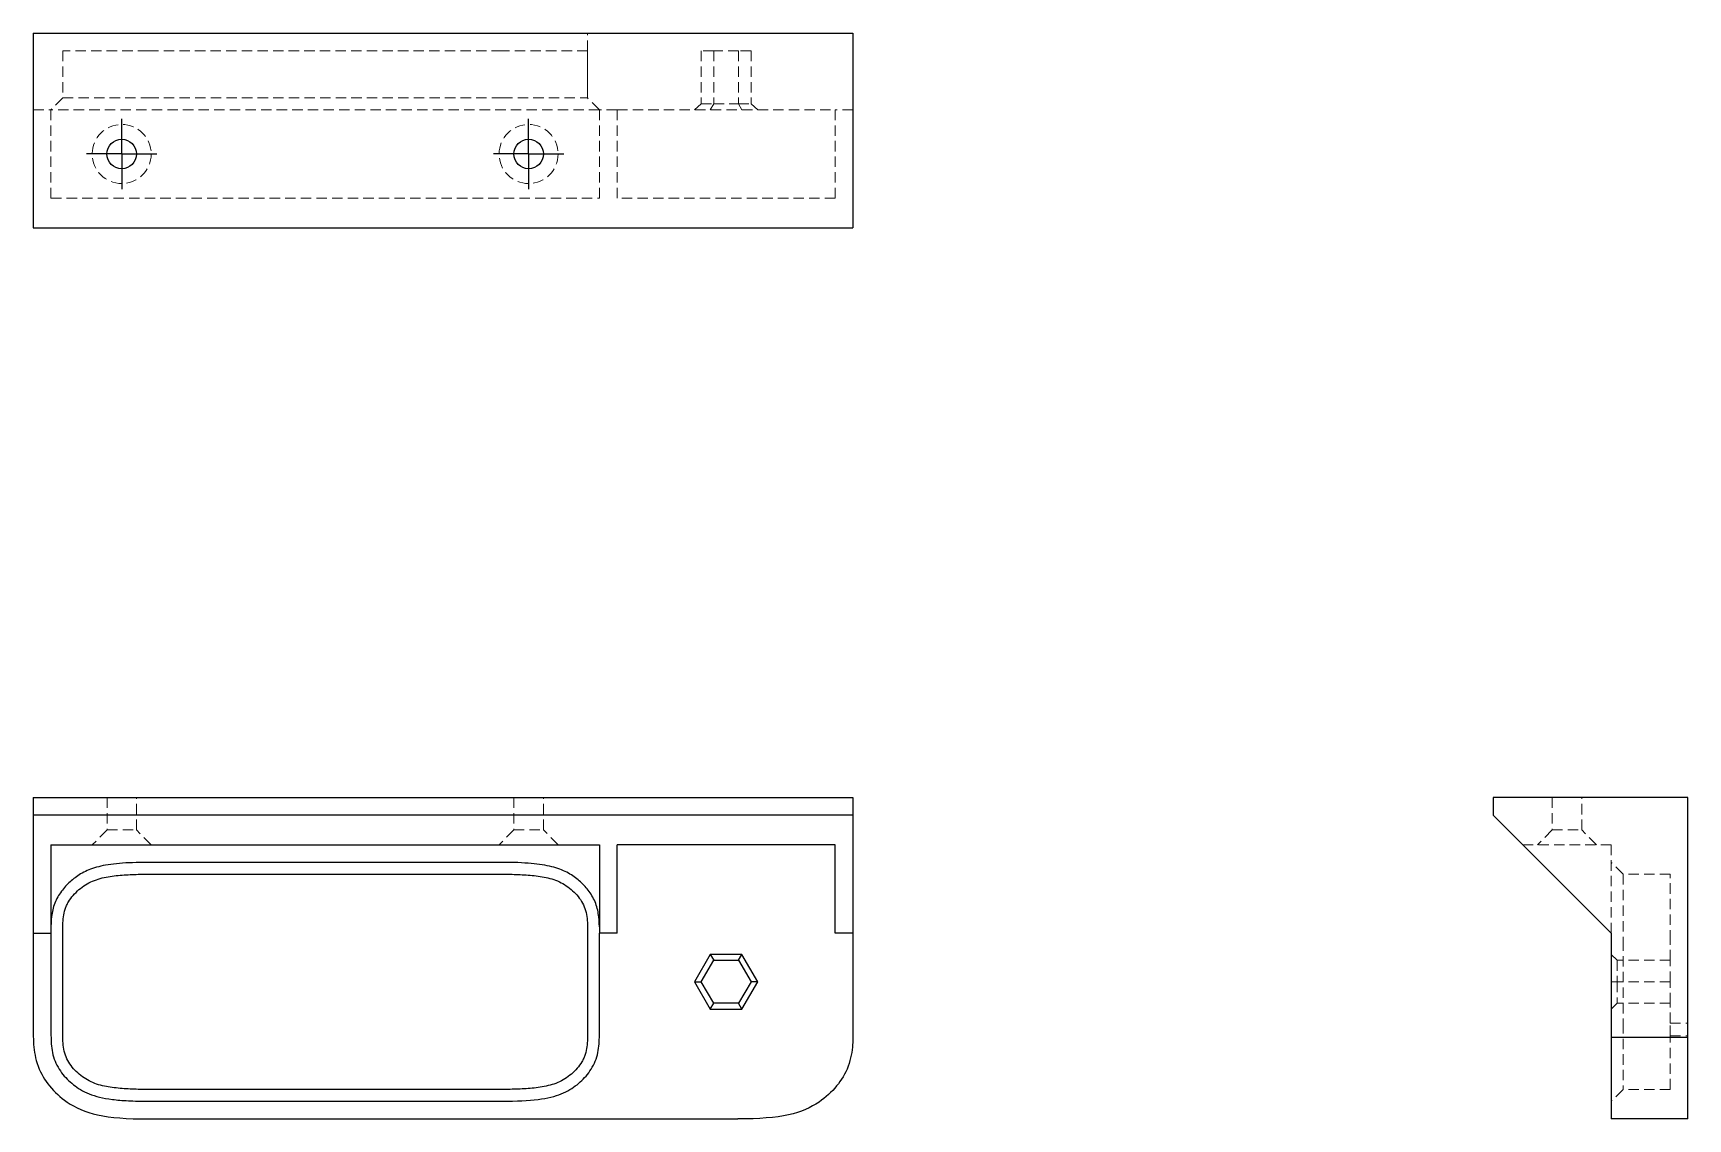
# Model space of a CAD drawing. Header units: millimetres. Extents: x 33 to 235, y 37 to 170.
import ezdxf

# ---------------------------------------------------------------- set-up
doc = ezdxf.new("R2010")
doc.units = ezdxf.units.MM
doc.linetypes.add('HIDDEN', pattern=[1.905, 1.27, -0.635])
doc.layers.add('10', color=7, linetype='Continuous')

# ---------------------------------------------------------------- blocks, each defined once
blk = doc.blocks.new('SW_CENTERMARKSYMBOL_0')
at = {"layer": '10', "color": 0}
for p, q in [((0, 2.5), (0, 4.3)), ((0, 0), (0, 2.5)), ((-2.5, 0), (-4.3, 0)), ((0, 0), (-2.5, 0)), ((0, 0), (0, -2.5)), ((0, 0), (2.5, 0)), ((2.5, 0), (4.3, 0)), ((0, -2.5), (0, -4.3))]:
    blk.add_line(p, q, dxfattribs=at)
blk = doc.blocks.new('SW_CENTERMARKSYMBOL_1')
at = {"layer": '10', "color": 0}
for p, q in [((0, 2.5), (0, 4.3)), ((0, 0), (0, 2.5)), ((-2.5, 0), (-4.3, 0)), ((0, 0), (-2.5, 0)), ((0, 0), (0, -2.5)), ((0, 0), (2.5, 0)), ((2.5, 0), (4.3, 0)), ((0, -2.5), (0, -4.3))]:
    blk.add_line(p, q, dxfattribs=at)

msp = doc.modelspace()

# ---------------------------------------------------------------- linework, layer by layer
at = {"color": 7, "linetype": 'Continuous', "lineweight": 25}
for p, q in [((33.01, 169.87), (33.01, 146.13)), ((33.01, 169.87), (133, 169.87)), ((133, 169.87), (133, 146.13)), ((33.01, 146.13), (133, 146.13)), ((33.01, 76.6), (33.01, 74.44)), ((33.01, 76.6), (133, 76.6)), ((133, 76.6), (133, 74.44)), ((211.13, 76.6), (211.13, 74.44)), ((234.87, 76.6), (211.13, 76.6)), ((234.87, 47.31), (234.87, 76.6)), ((133, 74.44), (33.01, 74.44)), ((33.01, 74.44), (33.01, 60.06)), ((133, 74.44), (133, 60.06)), ((211.13, 74.44), (225.52, 60.06)), ((35.17, 70.85), (102.07, 70.85)), ((35.17, 70.85), (35.17, 60.06)), ((102.07, 70.85), (102.07, 60.06)), ((130.84, 70.85), (104.23, 70.85)), ((104.23, 60.06), (104.23, 70.85)), ((130.84, 60.06), (130.84, 70.85)), ((90.2, 68.69), (47.04, 68.69)), ((47.04, 67.25), (90.2, 67.25)), ((33.01, 60.06), (35.17, 60.06)), ((33.01, 60.06), (33.01, 49.09)), ((35.17, 59.16), (35.17, 49.09)), ((36.61, 49.09), (36.61, 59.16)), ((100.63, 59.16), (100.63, 49.09)), ((104.23, 60.06), (102.07, 60.06)), ((102.07, 60.06), (102.07, 60.06)), ((102.07, 49.09), (102.07, 59.16)), ((133, 60.06), (130.84, 60.06)), ((133, 60.06), (133, 47.31)), ((225.52, 60.06), (225.52, 47.31)), ((115.6, 57.47), (113.67, 54.12)), ((114.5, 54.12), (116.02, 56.75)), ((119.47, 57.47), (115.6, 57.47)), ((115.6, 57.47), (116.02, 56.75)), ((116.02, 56.75), (119.05, 56.75)), ((119.05, 56.75), (119.47, 57.47)), ((119.05, 56.75), (120.57, 54.12)), ((121.4, 54.12), (119.47, 57.47)), ((113.67, 54.12), (115.6, 50.78)), ((113.67, 54.12), (114.5, 54.12)), ((116.02, 51.5), (114.5, 54.12)), ((120.57, 54.12), (119.05, 51.5)), ((119.47, 50.78), (121.4, 54.12)), ((121.4, 54.12), (120.57, 54.12)), ((115.6, 50.78), (116.02, 51.5)), ((115.6, 50.78), (119.47, 50.78)), ((119.05, 51.5), (116.02, 51.5)), ((119.47, 50.78), (119.05, 51.5)), ((234.87, 47.31), (225.52, 47.31)), ((90.2, 41), (47.04, 41)), ((47.04, 39.56), (90.2, 39.56)), ((47.04, 37.4), (118.97, 37.4)), ((234.87, 37.4), (225.52, 37.4))]:
    msp.add_line(p, q, dxfattribs=at)
at = {"color": 7, "linetype": 'HIDDEN', "lineweight": 18}
for p, q in [((100.63, 167.71), (100.63, 169.87)), ((100.63, 167.71), (100.63, 169.87)), ((36.61, 167.71), (36.61, 161.96)), ((90.2, 167.71), (47.04, 167.71)), ((100.63, 167.71), (100.63, 161.96)), ((116.02, 167.71), (114.5, 167.71)), ((114.5, 167.71), (114.5, 161.24)), ((119.05, 167.71), (116.02, 167.71)), ((116.02, 167.71), (116.02, 161.24)), ((120.57, 167.71), (119.05, 167.71)), ((119.05, 167.71), (119.05, 161.24)), ((120.57, 167.71), (120.57, 161.24)), ((36.61, 161.96), (35.17, 160.52)), ((47.04, 161.96), (90.2, 161.96)), ((102.07, 160.52), (100.63, 161.96)), ((33.01, 160.52), (35.17, 160.52)), ((35.17, 160.52), (35.17, 149.73)), ((102.07, 160.52), (35.17, 160.52)), ((102.07, 160.52), (102.07, 149.73)), ((104.23, 160.52), (102.07, 160.52)), ((102.07, 160.52), (102.07, 160.52)), ((104.23, 160.52), (104.23, 149.73)), ((104.23, 160.52), (130.84, 160.52)), ((113.67, 160.52), (114.5, 161.24)), ((114.5, 161.24), (116.02, 161.24)), ((115.6, 160.52), (116.02, 161.24)), ((116.02, 161.24), (119.05, 161.24)), ((119.05, 161.24), (119.47, 160.52)), ((119.05, 161.24), (120.57, 161.24)), ((121.4, 160.52), (120.57, 161.24)), ((133, 160.52), (130.84, 160.52)), ((130.84, 160.52), (130.84, 149.73)), ((35.17, 149.73), (102.07, 149.73)), ((130.84, 149.73), (104.23, 149.73)), ((42.01, 76.6), (42.01, 72.65)), ((45.6, 72.65), (45.6, 76.6)), ((91.64, 76.6), (91.64, 72.65)), ((95.24, 72.65), (95.24, 76.6)), ((218.32, 76.6), (218.32, 72.65)), ((221.92, 72.65), (221.92, 76.6)), ((42.01, 72.65), (40.21, 70.85)), ((42.01, 72.65), (45.6, 72.65)), ((47.4, 70.85), (45.6, 72.65)), ((91.64, 72.65), (89.84, 70.85)), ((91.64, 72.65), (95.24, 72.65)), ((97.03, 70.85), (95.24, 72.65)), ((225.52, 70.85), (214.73, 70.85)), ((218.32, 72.65), (216.53, 70.85)), ((218.32, 72.65), (221.92, 72.65)), ((223.72, 70.85), (221.92, 72.65)), ((225.52, 60.06), (225.52, 70.85)), ((226.96, 67.25), (225.52, 68.69)), ((232.71, 67.25), (226.96, 67.25)), ((226.96, 59.16), (226.96, 49.09)), ((232.71, 56.75), (232.71, 59.16)), ((226.24, 56.75), (225.52, 57.47)), ((226.24, 56.75), (226.24, 54.12)), ((232.71, 56.75), (226.24, 56.75)), ((232.71, 54.12), (232.71, 56.75)), ((225.52, 54.12), (226.24, 54.12)), ((232.71, 54.12), (226.24, 54.12)), ((226.24, 54.12), (226.24, 51.5)), ((232.71, 51.5), (232.71, 54.12)), ((225.52, 50.78), (226.24, 51.5)), ((232.71, 51.5), (226.24, 51.5)), ((232.71, 49.09), (232.71, 51.5)), ((232.71, 49.09), (234.87, 49.09)), ((232.71, 47.52), (232.71, 49.09)), ((232.71, 47.52), (234.87, 47.52)), ((226.96, 41), (225.52, 39.56)), ((232.71, 41), (226.96, 41))]:
    msp.add_line(p, q, dxfattribs=at)
for centre in [(43.8, 155.12), (93.44, 155.12)]:
    msp.add_circle(centre, 3.6, dxfattribs=at)
at = {"color": 7, "linetype": 'Continuous', "lineweight": 25}
for centre in [(43.8, 155.12), (93.44, 155.12)]:
    msp.add_circle(centre, 1.8, dxfattribs=at)
at = {"color": 7, "linetype": 'HIDDEN', "lineweight": 18}
for points, knots in [([(47.04, 167.71), (46.27, 167.71), (45.58, 167.71), (44.32, 167.71), (43.75, 167.71), (42.25, 167.71), (41.48, 167.71), (40.23, 167.71), (39.75, 167.71), (39.1, 167.71), (38.9, 167.71), (38.52, 167.71), (38.34, 167.71), (37.83, 167.71), (37.52, 167.71), (37.04, 167.71), (36.86, 167.71), (36.66, 167.71), (36.62, 167.71), (36.6, 167.71), (36.61, 167.71), (36.61, 167.71)], [0, 0, 0, 0, 0.0625, 0.0625, 0.125, 0.125, 0.25, 0.25, 0.375, 0.375, 0.4375, 0.4375, 0.5, 0.5, 0.625, 0.625, 0.75, 0.75, 0.875, 0.875, 1, 1, 1, 1]), ([(36.61, 167.71), (36.61, 167.07), (36.61, 165.79), (36.61, 163.85), (36.61, 162.56), (36.61, 161.92)], [0, 0, 0, 0, 0.3338179, 0.6661763, 1, 1, 1, 1]), ([(100.63, 167.71), (100.63, 167.71), (100.64, 167.71), (100.62, 167.71), (100.58, 167.71), (100.38, 167.71), (100.21, 167.71), (99.72, 167.71), (99.42, 167.71), (98.9, 167.71), (98.72, 167.71), (98.34, 167.71), (98.14, 167.71), (97.49, 167.71), (97.01, 167.71), (95.76, 167.71), (94.99, 167.71), (93.49, 167.71), (92.93, 167.71), (91.67, 167.71), (90.97, 167.71), (90.2, 167.71)], [0, 0, 0, 0, 0.125, 0.125, 0.25, 0.25, 0.375, 0.375, 0.5, 0.5, 0.5625, 0.5625, 0.625, 0.625, 0.75, 0.75, 0.875, 0.875, 0.9375, 0.9375, 1, 1, 1, 1]), ([(100.63, 161.92), (100.63, 162.56), (100.63, 163.84), (100.63, 165.79), (100.63, 167.07), (100.63, 167.71)], [0, 0, 0, 0, 0.333818, 0.666176, 1, 1, 1, 1]), ([(36.61, 161.96), (36.61, 161.96), (36.61, 161.96), (36.61, 161.96), (36.61, 161.96), (36.63, 161.96), (36.65, 161.96), (36.73, 161.96), (36.8, 161.96), (36.95, 161.96), (37.01, 161.96), (37.15, 161.96), (37.22, 161.96), (37.47, 161.96), (37.67, 161.96), (38.1, 161.96), (38.34, 161.96), (38.83, 161.96), (39.1, 161.96), (39.65, 161.96), (39.95, 161.96), (40.55, 161.96), (40.86, 161.96), (41.5, 161.96), (41.82, 161.96), (42.47, 161.96), (42.79, 161.96), (43.77, 161.96), (44.42, 161.96), (45.73, 161.96), (46.38, 161.96), (47.04, 161.96)], [0, 0, 0, 0, 0.0625, 0.0625, 0.125, 0.125, 0.1875, 0.1875, 0.25, 0.25, 0.28125, 0.28125, 0.3125, 0.3125, 0.375, 0.375, 0.4375, 0.4375, 0.5, 0.5, 0.5625, 0.5625, 0.625, 0.625, 0.6875, 0.6875, 0.75, 0.75, 0.875, 0.875, 1, 1, 1, 1]), ([(90.2, 161.96), (90.85, 161.96), (91.51, 161.96), (92.81, 161.96), (93.46, 161.96), (94.76, 161.96), (95.41, 161.96), (96.35, 161.96), (96.66, 161.96), (97.27, 161.96), (97.56, 161.96), (98.11, 161.96), (98.37, 161.95), (98.87, 161.96), (99.1, 161.96), (99.53, 161.96), (99.73, 161.96), (100.07, 161.96), (100.21, 161.96), (100.42, 161.96), (100.49, 161.96), (100.59, 161.95), (100.61, 161.96), (100.63, 161.96), (100.63, 161.96), (100.63, 161.96), (100.63, 161.96), (100.63, 161.96)], [0, 0, 0, 0, 0.125, 0.125, 0.25, 0.25, 0.375, 0.375, 0.4375, 0.4375, 0.5, 0.5, 0.5625, 0.5625, 0.625, 0.625, 0.6875, 0.6875, 0.75, 0.75, 0.8125, 0.8125, 0.875, 0.875, 0.9375, 0.9375, 1, 1, 1, 1]), ([(226.96, 67.25), (226.96, 67.25), (226.96, 67.24), (226.96, 67.19), (226.96, 67.15), (226.96, 67.01), (226.96, 66.91), (226.96, 66.65), (226.96, 66.55), (226.96, 66.3), (226.96, 66.15), (226.96, 65.81), (226.95, 65.62), (226.96, 65.19), (226.96, 64.96), (226.96, 64.48), (226.96, 64.22), (226.96, 63.66), (226.96, 63.36), (226.96, 62.74), (226.96, 62.43), (226.95, 61.78), (226.96, 61.45), (226.96, 60.8), (226.96, 60.47), (226.96, 59.81), (226.96, 59.49), (226.96, 59.16)], [0, 0, 0, 0, 0.125, 0.125, 0.25, 0.25, 0.375, 0.375, 0.4375, 0.4375, 0.5, 0.5, 0.5625, 0.5625, 0.625, 0.625, 0.6875, 0.6875, 0.75, 0.75, 0.8125, 0.8125, 0.875, 0.875, 0.9375, 0.9375, 1, 1, 1, 1]), ([(232.71, 59.16), (232.71, 59.76), (232.71, 60.34), (232.71, 61.44), (232.71, 61.97), (232.71, 62.95), (232.71, 63.41), (232.71, 64.25), (232.71, 64.63), (232.71, 65.16), (232.71, 65.32), (232.71, 65.64), (232.71, 65.78), (232.71, 66.2), (232.71, 66.44), (232.71, 66.83), (232.71, 66.99), (232.71, 67.14), (232.71, 67.18), (232.71, 67.24), (232.71, 67.25), (232.71, 67.25)], [0, 0, 0, 0, 0.125, 0.125, 0.25, 0.25, 0.375, 0.375, 0.5, 0.5, 0.5625, 0.5625, 0.625, 0.625, 0.75, 0.75, 0.875, 0.875, 0.9375, 0.9375, 1, 1, 1, 1]), ([(226.96, 49.09), (226.96, 48.77), (226.96, 48.45), (226.96, 47.8), (226.96, 47.48), (226.96, 46.84), (226.95, 46.52), (226.96, 45.89), (226.96, 45.57), (226.96, 45.11), (226.96, 44.95), (226.96, 44.65), (226.96, 44.51), (226.96, 44.08), (226.96, 43.82), (226.96, 43.32), (226.96, 43.09), (226.96, 42.66), (226.96, 42.46), (226.96, 42.11), (226.96, 41.96), (226.96, 41.7), (226.96, 41.6), (226.96, 41.43), (226.96, 41.36), (226.96, 41.25), (226.96, 41.2), (226.96, 41.1), (226.96, 41.06), (226.96, 41), (226.96, 41), (226.96, 41)], [0, 0, 0, 0, 0.0625, 0.0625, 0.125, 0.125, 0.1875, 0.1875, 0.25, 0.25, 0.28125, 0.28125, 0.3125, 0.3125, 0.375, 0.375, 0.4375, 0.4375, 0.5, 0.5, 0.5625, 0.5625, 0.625, 0.625, 0.6875, 0.6875, 0.75, 0.75, 0.875, 0.875, 1, 1, 1, 1]), ([(232.71, 41), (232.71, 41), (232.71, 41.04), (232.71, 41.2), (232.71, 41.32), (232.71, 41.64), (232.71, 41.83), (232.71, 42.28), (232.71, 42.53), (232.71, 43.09), (232.71, 43.4), (232.71, 44.08), (232.71, 44.44), (232.71, 45.23), (232.71, 45.65), (232.71, 46.55), (232.71, 47.02), (232.71, 47.52)], [0, 0, 0, 0, 0.125, 0.125, 0.25, 0.25, 0.375, 0.375, 0.5, 0.5, 0.625, 0.625, 0.75, 0.75, 0.875, 0.875, 1, 1, 1, 1])]:
    msp.add_open_spline(points, degree=3, knots=knots, dxfattribs=at)
at = {"color": 7, "linetype": 'Continuous', "lineweight": 25}
for points, knots in [([(47.04, 68.69), (45.66, 68.69), (44.51, 68.65), (42.52, 68.48), (41.7, 68.35), (40.28, 67.99), (39.69, 67.76), (38.64, 67.22), (38.2, 66.92), (37.38, 66.25), (37.02, 65.89), (36.35, 65.07), (36.04, 64.61), (35.68, 63.85), (35.58, 63.58), (35.41, 63.04), (35.35, 62.77), (35.22, 61.95), (35.18, 61.41), (35.17, 60.89)], [0, 0, 0, 0, 0.125, 0.125, 0.25, 0.25, 0.375, 0.375, 0.5, 0.5, 0.625, 0.625, 0.75, 0.75, 0.8125, 0.8125, 0.875, 0.875, 1, 1, 1, 1]), ([(102.07, 60.85), (102.06, 61.37), (102.03, 61.91), (101.9, 62.72), (101.84, 63), (101.68, 63.54), (101.58, 63.81), (101.22, 64.58), (100.92, 65.04), (100.41, 65.66), (100.23, 65.86), (99.86, 66.23), (99.67, 66.4), (99.07, 66.9), (98.62, 67.21), (97.57, 67.76), (96.97, 67.98), (95.55, 68.34), (94.73, 68.48), (93.25, 68.6), (92.71, 68.64), (91.53, 68.68), (90.89, 68.69), (90.2, 68.69)], [0, 0, 0, 0, 0.125, 0.125, 0.1875, 0.1875, 0.25, 0.25, 0.375, 0.375, 0.4375, 0.4375, 0.5, 0.5, 0.625, 0.625, 0.75, 0.75, 0.875, 0.875, 0.9375, 0.9375, 1, 1, 1, 1]), ([(36.61, 59.16), (36.61, 59.48), (36.61, 59.8), (36.61, 60.44), (36.61, 60.76), (36.63, 61.4), (36.65, 61.72), (36.73, 62.36), (36.8, 62.67), (36.95, 63.14), (37.01, 63.29), (37.15, 63.59), (37.22, 63.74), (37.47, 64.16), (37.67, 64.42), (38.1, 64.92), (38.34, 65.16), (38.83, 65.58), (39.1, 65.78), (39.65, 66.13), (39.95, 66.29), (40.55, 66.54), (40.86, 66.64), (41.5, 66.82), (41.82, 66.89), (42.47, 67), (42.79, 67.04), (43.77, 67.15), (44.42, 67.19), (45.73, 67.24), (46.38, 67.25), (47.04, 67.25)], [0, 0, 0, 0, 0.0625, 0.0625, 0.125, 0.125, 0.1875, 0.1875, 0.25, 0.25, 0.28125, 0.28125, 0.3125, 0.3125, 0.375, 0.375, 0.4375, 0.4375, 0.5, 0.5, 0.5625, 0.5625, 0.625, 0.625, 0.6875, 0.6875, 0.75, 0.75, 0.875, 0.875, 1, 1, 1, 1]), ([(90.2, 67.25), (90.85, 67.25), (91.51, 67.24), (92.81, 67.19), (93.46, 67.15), (94.76, 67.01), (95.41, 66.91), (96.35, 66.65), (96.66, 66.55), (97.27, 66.3), (97.56, 66.15), (98.11, 65.81), (98.37, 65.62), (98.87, 65.19), (99.1, 64.96), (99.53, 64.48), (99.73, 64.22), (100.07, 63.66), (100.21, 63.36), (100.42, 62.74), (100.49, 62.43), (100.59, 61.78), (100.61, 61.45), (100.63, 60.8), (100.63, 60.47), (100.63, 59.81), (100.63, 59.49), (100.63, 59.16)], [0, 0, 0, 0, 0.125, 0.125, 0.25, 0.25, 0.375, 0.375, 0.4375, 0.4375, 0.5, 0.5, 0.5625, 0.5625, 0.625, 0.625, 0.6875, 0.6875, 0.75, 0.75, 0.8125, 0.8125, 0.875, 0.875, 0.9375, 0.9375, 1, 1, 1, 1]), ([(33.01, 49.09), (33.01, 49.03), (33.01, 48.98), (33.01, 48.93), (33.01, 48.17), (32.99, 47.41), (33.05, 46.46), (33.11, 45.67), (33.26, 44.73), (33.6, 43.82), (33.94, 42.91), (34.44, 42.09), (34.99, 41.42), (35.63, 40.64), (36.3, 40.03), (37.14, 39.45), (38.11, 38.79), (39.37, 38.22), (40.86, 37.89), (42.48, 37.53), (44.42, 37.4), (47.04, 37.4)], [-1, -1, -1, -1, -0.988592, -0.988592, -0.988592, -0.825462, -0.825462, -0.825462, -0.688084, -0.688084, -0.688084, -0.550365, -0.550365, -0.550365, -0.389405, -0.389405, -0.389405, -0.202514, -0.202514, -0.202514, 0, 0, 0, 0]), ([(35.17, 49.09), (35.17, 48.41), (35.14, 47.11), (35.31, 45.31), (35.87, 43.92), (36.45, 43.01), (37.13, 42.24), (38.13, 41.34), (39.67, 40.37), (41.95, 39.81), (44.53, 39.59), (46.14, 39.56), (47.04, 39.56)], [-1, -1, -1, -1, -0.857143, -0.714286, -0.642857, -0.571429, -0.5, -0.428571, -0.285714, -0.142857, -0.071429, 0, 0, 0, 0]), ([(47.04, 41), (46.39, 41), (45.74, 41), (44.43, 41.05), (43.78, 41.1), (42.48, 41.24), (41.84, 41.34), (40.89, 41.59), (40.58, 41.69), (39.98, 41.95), (39.69, 42.1), (39.13, 42.44), (38.87, 42.63), (38.37, 43.05), (38.14, 43.28), (37.71, 43.77), (37.51, 44.03), (37.17, 44.58), (37.03, 44.88), (36.82, 45.5), (36.75, 45.82), (36.65, 46.46), (36.63, 46.79), (36.61, 47.45), (36.61, 47.78), (36.61, 48.43), (36.61, 48.76), (36.61, 49.09)], [0, 0, 0, 0, 0.125, 0.125, 0.25, 0.25, 0.375, 0.375, 0.4375, 0.4375, 0.5, 0.5, 0.5625, 0.5625, 0.625, 0.625, 0.6875, 0.6875, 0.75, 0.75, 0.8125, 0.8125, 0.875, 0.875, 0.9375, 0.9375, 1, 1, 1, 1]), ([(90.2, 39.56), (92, 39.56), (94.84, 39.69), (97.57, 40.38), (99.42, 41.53), (100.58, 42.71), (101.37, 43.92), (101.93, 45.31), (102.1, 47.11), (102.07, 48.41), (102.07, 49.09)], [0, 0, 0, 0, 0.142857, 0.285714, 0.428571, 0.571429, 0.642857, 0.714286, 0.857143, 1, 1, 1, 1]), ([(100.63, 49.09), (100.63, 48.77), (100.63, 48.45), (100.63, 47.8), (100.63, 47.48), (100.61, 46.84), (100.59, 46.52), (100.51, 45.89), (100.44, 45.57), (100.29, 45.11), (100.23, 44.95), (100.09, 44.65), (100.02, 44.51), (99.77, 44.08), (99.57, 43.82), (99.14, 43.32), (98.91, 43.09), (98.41, 42.66), (98.15, 42.46), (97.59, 42.11), (97.29, 41.96), (96.69, 41.7), (96.38, 41.6), (95.75, 41.43), (95.42, 41.36), (94.77, 41.25), (94.45, 41.2), (93.47, 41.1), (92.82, 41.06), (91.51, 41), (90.86, 41), (90.2, 41)], [0, 0, 0, 0, 0.0625, 0.0625, 0.125, 0.125, 0.1875, 0.1875, 0.25, 0.25, 0.28125, 0.28125, 0.3125, 0.3125, 0.375, 0.375, 0.4375, 0.4375, 0.5, 0.5, 0.5625, 0.5625, 0.625, 0.625, 0.6875, 0.6875, 0.75, 0.75, 0.875, 0.875, 1, 1, 1, 1]), ([(133, 47.31), (132.99, 47.04), (132.98, 46.76), (132.96, 46.46), (132.91, 45.67), (132.76, 44.73), (132.42, 43.82), (132.08, 42.91), (131.57, 42.09), (131.02, 41.42), (130.39, 40.64), (129.71, 40.03), (128.87, 39.45), (127.9, 38.79), (126.65, 38.22), (125.15, 37.89), (123.53, 37.53), (121.6, 37.4), (118.97, 37.4)], [0, 0, 0, 0, 0.179697, 0.179697, 0.179697, 0.659294, 0.659294, 0.659294, 1.140083, 1.140083, 1.140083, 1.702012, 1.702012, 1.702012, 2.354463, 2.354463, 2.354463, 3.061459, 3.061459, 3.061459, 3.061459]), ([(225.52, 47.31), (225.52, 47.04), (225.52, 46.76), (225.52, 46.46), (225.52, 45.67), (225.52, 44.73), (225.52, 43.82), (225.52, 42.91), (225.52, 42.09), (225.52, 41.42), (225.52, 40.64), (225.52, 40.03), (225.52, 39.45), (225.52, 38.79), (225.52, 38.22), (225.52, 37.89), (225.52, 37.53), (225.52, 37.4), (225.52, 37.4)], [0, 0, 0, 0, 0.179697, 0.179697, 0.179697, 0.659294, 0.659294, 0.659294, 1.140083, 1.140083, 1.140083, 1.702012, 1.702012, 1.702012, 2.354463, 2.354463, 2.354463, 3.061459, 3.061459, 3.061459, 3.061459]), ([(234.87, 37.4), (234.87, 37.4), (234.87, 37.53), (234.87, 37.89), (234.87, 38.22), (234.87, 38.79), (234.87, 39.45), (234.87, 40.03), (234.87, 40.64), (234.87, 41.42), (234.87, 42.09), (234.87, 42.91), (234.87, 43.82), (234.87, 44.73), (234.87, 45.67), (234.87, 46.46), (234.87, 46.76), (234.87, 47.04), (234.87, 47.31)], [0, 0, 0, 0, 1.41146, 1.41146, 1.41146, 2.714023, 2.714023, 2.714023, 3.835868, 3.835868, 3.835868, 4.795724, 4.795724, 4.795724, 5.753199, 5.753199, 5.753199, 6.11195, 6.11195, 6.11195, 6.11195])]:
    msp.add_open_spline(points, degree=3, knots=knots, dxfattribs=at)
at = {"color": 7, "linetype": 'HIDDEN', "lineweight": 18}
msp.add_open_spline([(102.07, 60.06), (102.07, 60.28), (102.07, 60.51), (102.07, 60.74)], degree=3, dxfattribs=at)
at = {"color": 7, "linetype": 'Continuous', "lineweight": 25}
for points in [[(35.17, 60.06), (35.17, 59.76), (35.17, 59.46), (35.17, 59.16)], [(102.07, 59.16), (102.07, 59.46), (102.07, 59.76), (102.07, 60.06)]]:
    msp.add_open_spline(points, degree=3, dxfattribs=at)

# ---------------------------------------------------------------- block references
at = {"layer": '10'}
for name, p in [('SW_CENTERMARKSYMBOL_0', (43.8, 155.12)), ('SW_CENTERMARKSYMBOL_1', (93.44, 155.12))]:
    msp.add_blockref(name, p, dxfattribs=at)

doc.saveas('drawing.dxf')
